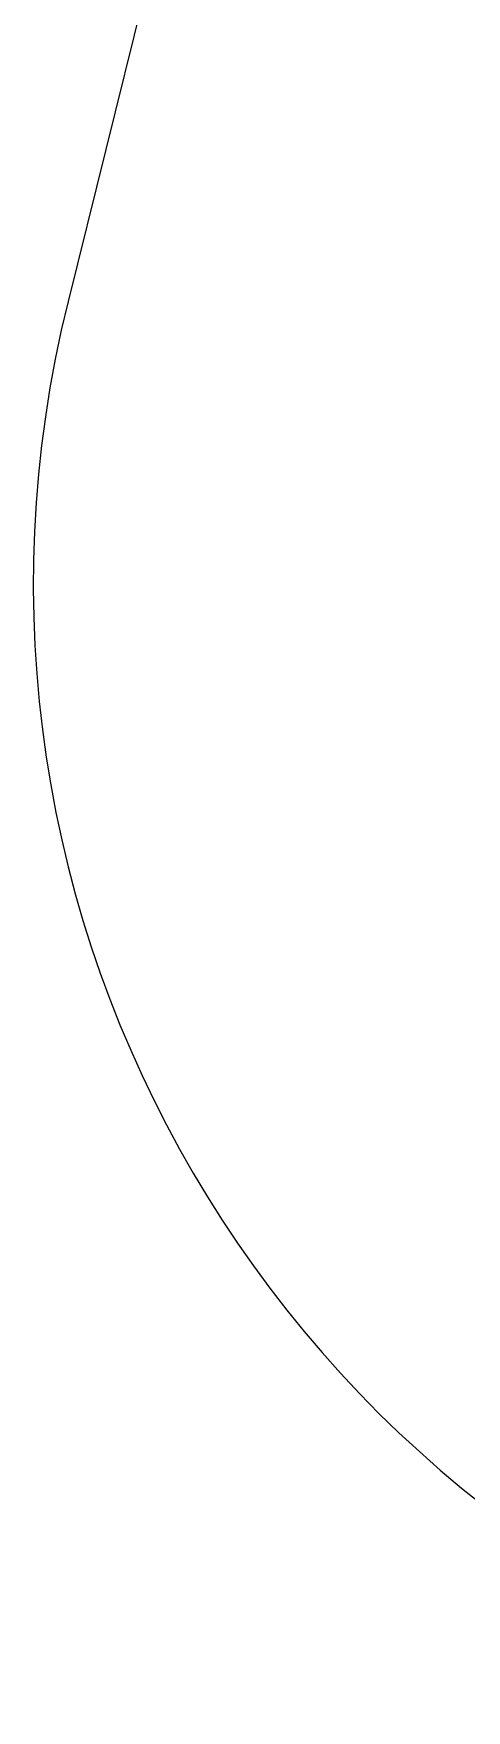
# Model space of a CAD drawing. Header units: inches. Extents: x 0.0008 to 0.0144, y 0.0003 to 0.0113.
# Drawn here: x 0.0031808 to 0.0032537, y 0.0081577 to 0.00844 of the extents above; entities that cross this region are included whole.
import ezdxf

# ---------------------------------------------------------------- set-up
doc = ezdxf.new("R2010")
doc.units = ezdxf.units.IN
doc.header["$MEASUREMENT"] = 0
doc.layers.add('Standard', color=7, linetype='Continuous')

msp = doc.modelspace()

# ---------------------------------------------------------------- linework, layer by layer
at = {"layer": 'Standard', "color": 2, "linetype": 'ByBlock'}
msp.add_line((0.003266693121822272, 0.008717068387101437), (0.00318661371418224, 0.00839489026698848), dxfattribs=at)
msp.add_arc((0.003377651364386311, 0.008347406651838252), 0.0001968503937085906, 166.041634063719, 254.5480929019475, dxfattribs=at)

doc.saveas('drawing.dxf')
